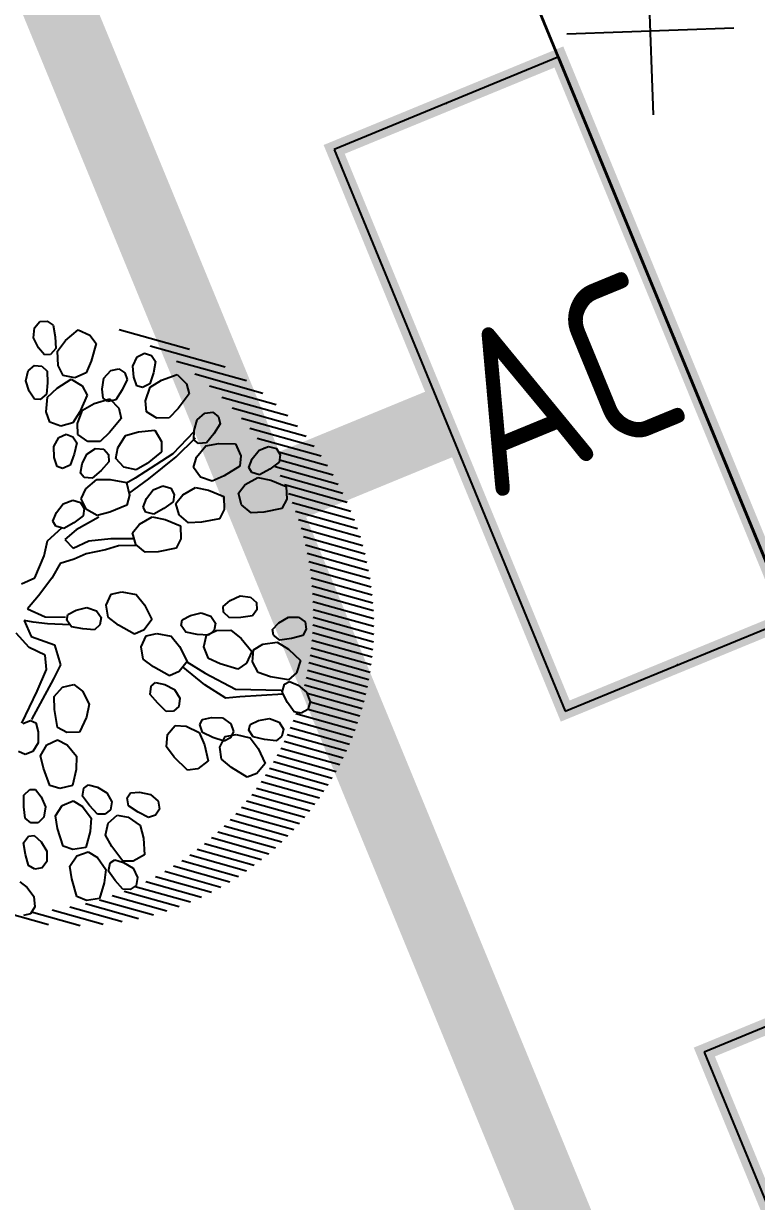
# Model space of a CAD drawing. Extents: x -809667 to 586099, y 3084146 to 3634412.
# Drawn here: x 381305.338 to 381307.148, y 3087217.679 to 3087220.589 of the extents above; entities that cross this region are included whole.
import ezdxf
from ezdxf.enums import TextEntityAlignment as Align

# ---------------------------------------------------------------- set-up
doc = ezdxf.new("R2010")
doc.units = 0
doc.header["$LTSCALE"] = 0.5
doc.header["$PDSIZE"] = 0.2
doc.layers.get('0').update_dxf_attribs({"linetype": 'CONTINUOUS'})
for name, color, linetype in [('EQUIP-箱柜', 3, 'CONTINUOUS'), ('WIRE-动力', 2, 'CONTINUOUS'), ('文字', 7, 'CONTINUOUS')]:
    doc.layers.add(name, color=color, linetype=linetype)
doc.styles.add('_TEL_ATTDEF', font='GBENOR', dxfattribs={"width": 0.8, "height": 3, "bigfont": 'GBCBIG'})
doc.styles.add('_TEL_DIM', font='SIMPLEX', dxfattribs={"width": 0.8, "height": 3.5, "bigfont": 'HZTXT'})

# ---------------------------------------------------------------- blocks, each defined once
blk = doc.blocks.new('紫薇')
at = {"color": 0}
for p, q in [((263.9842554219067, 388.8358236858621), (276.9426965573803, 393.1838518688455)), ((276.9426965573803, 393.1838518688455), (287.7538458323106, 387.8005391834304)), ((253.2254045847803, 356.3911236030981), (254.2803709385917, 374.7668006801978)), ((254.2803709385917, 374.7668006801978), (263.9842554219067, 388.8358236858621)), ((293.1706273378804, 377.0028797490522), (286.7138240663335, 358.6168599827215)), ((287.7538458323106, 387.8005391834304), (293.1706273378804, 377.0028797490522)), ((256.4874277338386, 341.2661260413006), (253.2254045847803, 356.3911236030981)), ((286.7138240663335, 358.6168599827215), (278.0947869978845, 341.3075001528487)), ((265.1363476840779, 336.9594756281003), (256.4874277338386, 341.2661260413006)), ((278.0947869978845, 341.3075001528487), (265.1363476840779, 336.9594756281003)), ((267.3284625420347, 314.2668017921969), (278.1022579669952, 335.9034997513518)), ((278.1022579669952, 335.9034997513518), (298.6172961974517, 344.5892124092206)), ((298.6172961974517, 344.5892124092206), (325.6190232317895, 350.0449332697317)), ((325.6190232317895, 350.0449332697317), (338.6073490707204, 332.7769548678771)), ((204.4179439041764, 300.6331061320379), (208.0656473506242, 318.6739686829969)), ((208.0656473506242, 318.6739686829969), (219.6648827316239, 331.2262800624594)), ((219.6648827316239, 331.2262800624594), (233.1086224699393, 333.6945603517815)), ((233.1086224699393, 333.6945603517815), (243.0480396812782, 326.8338760109618)), ((246.8804222354665, 315.3777067093179), (237.8839038591832, 298.0919122984633)), ((243.0480396812782, 326.8338760109618), (246.8804222354665, 315.3777067093179)), ((340.7919921306893, 315.488286412321), (319.2145183999091, 293.8309007370844)), ((338.6073490707204, 332.7769548678771), (340.7919921306893, 315.488286412321)), ((471.3169694686367, 230.5872365121613), (385.2805523837451, 316.6236535970238)), ((205.5042260969058, 285.1985236192122), (204.4179439041764, 300.6331061320379)), ((237.8839038591832, 298.0919122984633), (226.8994977707043, 282.1782527370378)), ((266.2734980098903, 295.8911283733323), (267.3284625420347, 314.2668017921969)), ((281.4165803836659, 282.9504844425246), (266.2734980098903, 295.8911283733323)), ((213.4557603541762, 279.7099758116528), (205.5042260969058, 285.1985236192122)), ((212.410773913376, 256.9356302293018), (226.1412803642452, 276.8277029981837)), ((226.8994977707043, 282.1782527370378), (213.4557603541762, 279.7099758116528)), ((226.1412803642452, 276.8277029981837), (247.6799377156422, 282.5193317169324)), ((247.6799377156422, 282.5193317169324), (275.1822440465912, 284.0945457974449)), ((275.1822440465912, 284.0945457974449), (285.593114274554, 265.1606220817193)), ((301.9465587297454, 280.8281926391646), (281.4165803836659, 282.9504844425246)), ((319.2145183999091, 293.8309007370844), (301.9465587297454, 280.8281926391646)), ((208.7630727896467, 238.8947710404173), (212.410773913376, 256.9356302293018)), ((285.593114274554, 265.1606220817193), (285.3063451256603, 247.7368312841281)), ((312.065494469367, 244.3210423281416), (323.6793823372573, 258.6002604654059)), ((323.6793823372573, 258.6002604654059), (339.7833451582119, 264.3243467537686)), ((339.7833451582119, 264.3243467537686), (352.8342525633052, 260.2622830336913)), ((352.8342525633052, 260.2622830336913), (358.4468504358083, 249.5683712484315)), ((375.4126366330311, 252.7021842142567), (389.5435567433015, 262.3157100630924)), ((389.5435567433015, 262.3157100630924), (403.1976321833208, 261.688996729441)), ((403.1976321833208, 261.688996729441), (411.3340518064797, 252.7637695698068)), ((508.768406164294, 175.458130286861), (417.1259036289557, 267.1006328221993)), ((221.9200410572812, 223.939257168211), (208.7630727896467, 238.8947710404173)), ((285.3063451256603, 247.7368312841281), (260.8782040560618, 229.3548931153491)), ((305.8545414386317, 230.1495777340606), (312.065494469367, 244.3210423281416)), ((356.5163093227893, 237.6434401320294), (340.5171787068248, 226.5185198700055)), ((358.4468504358083, 249.5683712484315), (356.5163093227893, 237.6434401320294)), ((365.3688162779436, 220.6664545712993), (367.7908496009186, 235.9484734470025)), ((367.7908496009186, 235.9484734470025), (375.4126366330311, 252.7021842142567)), ((412.4844856476411, 240.7384848287329), (399.8218994922936, 225.9264983600006)), ((411.3340518064797, 252.7637695698068), (412.4844856476411, 240.7384848287329)), ((241.9422612730414, 218.9297830453143), (221.9200410572812, 223.939257168211)), ((260.8782040560618, 229.3548931153491), (241.9422612730414, 218.9297830453143)), ((247.8639640295878, 214.3077588537708), (266.3797727078199, 229.8443670878187)), ((266.3797727078199, 229.8443670878187), (288.6566017111763, 229.6178995491937)), ((288.6566017111763, 229.6178995491937), (315.5913088917732, 223.8403826011345)), ((310.3446200117469, 221.5944477813318), (305.8545414386317, 230.1495777340606)), ((323.3955237977207, 217.5323821632192), (310.3446200117469, 221.5944477813318)), ((315.5913088917732, 223.8403826011345), (320.6060053789988, 202.8229492353275)), ((340.5171787068248, 226.5185198700055), (323.3955237977207, 217.5323821632192)), ((371.8779523754492, 213.5262724077329), (365.3688162779436, 220.6664545712993)), ((399.8218994922936, 225.9264983600006), (385.5320247961208, 212.8995563192293)), ((528.7108578230254, 137.8380090984283), (442.672246128699, 223.8766207927547)), ((186.4895536117256, 183.6806572759524), (194.792738692835, 200.1073300847784)), ((194.792738692835, 200.1073300847784), (209.3064284184948, 209.1326053114608)), ((209.3064284184948, 209.1326053114608), (222.9232621947303, 207.9458519080654)), ((222.9232621947303, 207.9458519080654), (230.6863964386284, 198.6941087851301)), ((230.6863964386284, 198.6941087851301), (231.3421619236469, 186.631731624715)), ((239.5607820795849, 197.8810886731371), (247.8639640295878, 214.3077588537708)), ((248.2786359190941, 179.9709732746705), (239.5607820795849, 197.8810886731371)), ((320.6060053789988, 202.8229492353275), (315.7070285733789, 186.099589866586)), ((365.7244992973283, 191.574101020582), (383.5868411576375, 207.8577771922573)), ((385.5320247961208, 212.8995563192293), (371.8779523754492, 213.5262724077329)), ((383.5868411576375, 207.8577771922573), (405.8541859053075, 208.5460764477029)), ((405.8541859053075, 208.5460764477029), (433.0033802054822, 203.8792357770726)), ((433.0033802054822, 203.8792357770726), (438.8767200671136, 183.0854009920731)), ((183.442158613354, 168.5109595200047), (186.4895536117256, 183.6806572759524)), ((231.3421619236469, 186.631731624715), (218.0821452308446, 172.352096172981)), ((266.2543937610462, 169.8291655750945), (248.2786359190941, 179.9709732746705)), ((315.7070285733789, 186.099589866586), (287.2775516351685, 174.8570559909567)), ((358.1027152854949, 174.8203930063173), (365.7244992973283, 191.574101020582)), ((438.8767200671136, 183.0854009920731), (434.6684516519308, 166.1750136753544)), ((542.3458766366239, 106.5253207551723), (458.8688228623068, 190.0023745294893)), ((189.6526663890108, 161.1095645660535), (183.442158613354, 168.5109595200047)), ((203.2694970350713, 159.9228085363284), (189.6526663890108, 161.1095645660535)), ((218.0821452308446, 172.352096172981), (203.2694970350713, 159.9228085363284)), ((221.6271384060383, 151.8350149868056), (236.7752962978557, 162.2902421252802)), ((236.7752962978557, 162.2902421252802), (253.8379055103287, 163.2752036796883)), ((253.8379055103287, 163.2752036796883), (265.2289331573993, 155.7206663088873)), ((287.2775516351685, 174.8570559909567), (266.2543937610462, 169.8291655750945)), ((286.7502264985815, 146.3588411575183), (308.1522933263332, 157.5915123419836)), ((308.1522933263332, 157.5915123419836), (329.8688590154052, 152.6216861223802)), ((367.5485192909837, 157.283289601095), (358.1027152854949, 174.8203930063173)), ((385.925493741408, 147.8880278477445), (367.5485192909837, 157.283289601095)), ((434.6684516519308, 166.1750136753544), (406.7245065309107, 153.7747855344787)), ((552.3636828223825, 78.82984503975604), (470.4542362334905, 160.7392916286481)), ((211.6958820698783, 139.9700879370794), (221.6271384060383, 151.8350149868056)), ((213.6103373961523, 130.4998231632635), (211.6958820698783, 139.9700879370794)), ((267.6220021685585, 143.8828360671178), (262.4290296956897, 132.9757737657055)), ((265.2289331573993, 155.7206663088873), (267.6220021685585, 143.8828360671178)), ((275.136342250742, 132.0796249182895), (286.7502264985815, 146.3588411575183)), ((329.8688590154052, 152.6216861223802), (354.9529803600162, 141.2355098845437)), ((354.9529803600162, 141.2355098845437), (355.3723150473088, 119.6321804048494)), ((406.7245065309107, 153.7747855344787), (385.925493741408, 147.8880278477445)), ((225.0013610366732, 122.9452849822119), (213.6103373961523, 130.4998231632635)), ((243.9545045047998, 126.7767455941066), (225.0013610366732, 122.9452849822119)), ((262.4290296956897, 132.9757737657055), (243.9545045047998, 126.7767455941066)), ((279.8360852366313, 112.722827016376), (275.136342250742, 132.0796249182895)), ((355.3723150473088, 119.6321804048494), (347.0211542472243, 104.3374481229112)), ((411.7745029758662, 108.823284435086), (424.9337461143732, 121.6923474175856)), ((424.9337461143732, 121.6923474175856), (441.5832427879795, 125.5520161734894)), ((441.5832427879795, 125.5520161734894), (454.0888939863071, 120.0352024314925)), ((454.0888939863071, 120.0352024314925), (458.4517154013738, 108.7734621828422)), ((559.9319397447689, 53.583918587683), (479.1181107751618, 134.3977475572901)), ((132.5008577452973, 92.39130537305027), (144.5861915107816, 102.0531402947381)), ((144.5861915107816, 102.0531402947381), (161.5056620510295, 109.2995172282681)), ((161.5056620510295, 109.2995172282681), (178.4251285046339, 106.8840592382476)), ((178.4251285046339, 106.8840592382476), (188.09339796938, 97.2222213530913)), ((190.6610024739057, 82.06144707929343), (191.5703791044652, 101.959845087491)), ((191.5703791044652, 101.959845087491), (206.7185329897329, 112.4150714175776)), ((206.7185329897329, 112.4150714175776), (230.409960322082, 117.2043967759237)), ((230.409960322082, 117.2043967759237), (249.8656431380659, 106.3515259968117)), ((249.8656431380659, 106.3515259968117), (270.7571635888889, 88.39595510158688)), ((295.2368620699272, 98.9823682801798), (279.8360852366313, 112.722827016376)), ((316.8485969286412, 99.41337341349572), (295.2368620699272, 98.9823682801798)), ((347.0211542472243, 104.3374481229112), (316.8485969286412, 99.41337341349572)), ((410.4635670399293, 106.8840592382476), (362.1222278922796, 92.39130537305027)), ((403.9955222029239, 95.44816557783633), (411.7745029758662, 108.823284435086)), ((458.4517154013738, 108.7734621828422), (455.1804291140288, 97.14463347289711)), ((565.6848854924319, 30.15330331039149), (485.6984261458565, 110.139762656996)), ((132.5008577452973, 82.72947044949979), (132.5008577452973, 92.39130537305027)), ((142.1691231224686, 73.06763256434351), (132.5008577452973, 82.72947044949979)), ((188.09339796938, 85.1449284395203), (180.842196892947, 75.48309351596981)), ((188.09339796938, 97.2222213530913), (188.09339796938, 85.1449284395203)), ((201.5973409255967, 64.55771505925804), (190.6610024739057, 82.06144707929343)), ((270.7571635888889, 88.39595510158688), (265.1095071006566, 67.53969315532595)), ((287.1931487396359, 87.56038642954081), (270.2736781984568, 87.56038642954081)), ((328.283290897496, 89.97584442142397), (287.1931487396359, 87.56038642954081)), ((306.5296876681969, 75.48309055436403), (364.5392962796614, 85.1449284395203)), ((362.1222278922796, 92.39130537305027), (328.283290897496, 89.97584442142397)), ((364.5392962796614, 85.1449284395203), (408.0465027391911, 97.2222213530913)), ((407.4857795489952, 86.43877282645553), (403.9955222029239, 95.44816557783633)), ((419.9914269363508, 80.92195760924369), (407.4857795489952, 86.43877282645553)), ((438.0222124997526, 87.90712115075439), (419.9914269363508, 80.92195760924369)), ((455.1804291140288, 97.14463347289711), (438.0222124997526, 87.90712115075439)), ((570.0132250830065, 8.147294190130197), (490.6842630464525, 87.4762562266842)), ((91.41071967408061, 48.91304377559572), (108.3301902152598, 68.23671658430248)), ((108.3301902152598, 68.23671658430248), (139.7520588217303, 75.48309055436403)), ((159.0885977502912, 60.99033965077251), (134.917926132679, 56.1594207091257)), ((161.5056620510295, 73.06763256434351), (142.1691231224686, 73.06763256434351)), ((202.5958042098209, 60.99033965077251), (159.0885977502912, 60.99033965077251)), ((180.842196892947, 75.48309351596981), (161.5056620510295, 73.06763256434351)), ((222.4649403057992, 58.91890799347311), (201.5973409255967, 64.55771505925804)), ((265.1095071006566, 67.53969315532595), (252.8091068286449, 55.19583332818002)), ((265.4395455103368, 70.652174574323), (306.5296876681969, 75.48309055436403)), ((380.6585771432146, 55.32280477043241), (393.8178164707497, 68.19186627585441)), ((393.8178164707497, 68.19186627585441), (416.3562965197489, 76.92331996466964)), ((416.3562965197489, 76.92331996466964), (437.3686194894835, 69.52124718669802)), ((437.3686194894835, 69.52124718669802), (460.9986319243908, 55.3621276775375)), ((573.1781404169888, -12.69529067349504), (494.3909795920481, 66.09187015143107)), ((59.98884698003531, 24.75845498684794), (91.41071967408061, 48.91304377559572)), ((134.917926132679, 56.1594207091257), (139.7520588217303, 36.83574790041894)), ((252.8091068286449, 55.19583332818002), (222.4649403057992, 58.91890799347311)), ((275.1078149741516, 39.25120885204524), (287.1931487396359, 48.91304377559572)), ((287.1931487396359, 48.91304377559572), (304.1126192798838, 56.1594207091257)), ((304.1126192798838, 56.1594207091257), (321.0320857344195, 53.74396271724254)), ((321.0320857344195, 53.74396271724254), (330.7003551982343, 44.08212483394891)), ((330.7003551982343, 44.08212483394891), (330.7003551982343, 32.00483192037791)), ((383.1313946088776, 35.55772488284856), (380.6585771432146, 55.32280477043241)), ((460.9986319243908, 55.3621276775375), (458.9637587163597, 33.85075912158936)), ((575.3645857281517, -32.55940551430103), (497.0361863462022, 45.76899386761943)), ((35.81817536335438, 27.17391297686845), (59.98884698003531, 24.75845498684794)), ((108.3301902152598, 24.75845498684794), (84.15951859764755, 10.26570112165064)), ((132.5008577452973, 19.92753604520112), (108.3301902152598, 24.75845498684794)), ((154.2544609745964, 17.51207805331796), (132.5008577452973, 19.92753604520112)), ((139.7520588217303, 36.83574790041894), (168.7568631274626, 34.42028991039842)), ((168.7568631274626, 34.42028991039842), (202.5958042098209, 19.92753604520112)), ((202.5958042098209, 19.92753604520112), (236.4347412036732, 0.6038632364943624)), ((275.1078149741516, 29.58937392849475), (275.1078149741516, 39.25120885204524)), ((284.7760803513229, 19.92753604520112), (275.1078149741516, 29.58937392849475)), ((304.1126192798838, 19.92753604520112), (284.7760803513229, 19.92753604520112)), ((323.4491541218013, 22.34299699682742), (304.1126192798838, 19.92753604520112)), ((330.7003551982343, 32.00483192037791), (323.4491541218013, 22.34299699682742)), ((325.8662225101143, 17.51207805331796), (342.7856889637187, 24.75845498684794)), ((342.7856889637187, 24.75845498684794), (366.9563605803996, 24.75845498684794)), ((366.9563605803996, 24.75845498684794), (383.8758311215788, 10.26570112165064)), ((396.8734529344365, 20.15837534051389), (383.1313946088776, 35.55772488284856)), ((418.3944969139993, 18.13414336834103), (396.8734529344365, 20.15837534051389)), ((458.9637587163597, 33.85075912158936), (448.9309287946671, 19.60249445308)), ((461.2219786625355, 10.26570112165064), (473.3073124270886, 19.92753604520112)), ((473.3073124270886, 19.92753604520112), (490.2267829682678, 27.17391297686845)), ((490.2267829682678, 27.17391297686845), (507.1462494218722, 24.75845498684794)), ((499.2404003483243, 25.88711033581058), (498.777627275922, 26.34988340822747)), ((507.1462494218722, 24.75845498684794), (516.8145188866183, 15.09661710169166)), ((84.15951859764755, 10.26570112165064), (50.32057751622051, -4.227052743546665)), ((185.6763336686417, 7.850240170024335), (154.2544609745964, 17.51207805331796)), ((207.4299368979409, 3.019324188120663), (185.6763336686417, 7.850240170024335)), ((234.0176728162915, -11.47342967707664), (207.4299368979409, 3.019324188120663)), ((234.0176728162915, -9.057971687056124), (238.8518095919862, 10.26570112165064)), ((238.8518095919862, 10.26570112165064), (255.7712760455906, 17.51207805331796)), ((255.7712760455906, 17.51207805331796), (279.9419476632029, 17.51207805331796)), ((279.9419476632029, 17.51207805331796), (296.8614182034507, 3.019324188120663)), ((296.8614182034507, 3.019324188120663), (313.7808846579865, -18.71980661060661)), ((321.0320857344195, -1.811594753526151), (325.8662225101143, 17.51207805331796)), ((383.8758311215788, 10.26570112165064), (400.7952975751832, -11.47342967707664)), ((448.9309287946671, 19.60249445308), (418.3944969139993, 18.13414336834103)), ((461.2219786625355, 0.6038661981001496), (461.2219786625355, 10.26570112165064)), ((470.8902440397069, -9.057971687056124), (461.2219786625355, 0.6038661981001496)), ((516.8145188866183, 3.019324188120663), (509.5633178101853, -6.642510735429823)), ((516.8145188866183, 15.09661710169166), (516.8145188866183, 3.019324188120663)), ((576.7092722457892, -51.58176156165428), (516.8145188866038, 8.312991797545692)), ((50.32057751622051, -4.227052743546665), (23.73284159786999, -13.88888766709715)), ((23.73284159786999, -13.88888766709715), (43.06937643978745, -40.45893740747124)), ((241.2688738927245, -28.38164153229445), (234.0176728162915, -9.057971687056124)), ((313.7808846579865, -18.71980661060661), (304.1126192798838, -38.04347941745073)), ((328.2832868108526, -21.13526460062712), (321.0320857344195, -1.811594753526151)), ((400.7952975751832, -11.47342967707664), (391.1270321980119, -30.79710248392075)), ((420.1318365037441, -38.04347941745073), (424.9659732794389, -18.71980661060661)), ((424.9659732794389, -18.71980661060661), (441.8854397339746, -11.47342967707664)), ((441.8854397339746, -11.47342967707664), (466.0561113506556, -11.47342967707664)), ((466.0561113506556, -11.47342967707664), (482.9755818918347, -25.96618354227394)), ((490.2267829682678, -9.057971687056124), (470.8902440397069, -9.057971687056124)), ((509.5633178101853, -6.642510735429823), (490.2267829682678, -9.057971687056124)), ((577.2686750931607, -87.49650346831186), (499.9973301359278, -10.22515851107892)), ((577.3166555049538, -69.86681435041828), (511.505070714702, -4.055229560181033)), ((9.230439445003867, -28.38164153229445), (6.813371056690812, -57.3671492645517)), ((21.31577321048826, -38.04347941745073), (9.230439445003867, -28.38164153229445)), ((40.65231213904917, -52.53623328264803), (21.31577321048826, -38.04347941745073)), ((260.6054128212854, -38.04347941745073), (241.2688738927245, -28.38164153229445)), ((289.6102171270177, -47.70531434100121), (260.6054128212854, -38.04347941745073)), ((304.1126192798838, -38.04347941745073), (289.6102171270177, -47.70531434100121)), ((347.6198257394135, -30.79710248392075), (328.2832868108526, -21.13526460062712)), ((376.6246300451458, -40.45893740747124), (347.6198257394135, -30.79710248392075)), ((391.1270321980119, -30.79710248392075), (376.6246300451458, -40.45893740747124)), ((427.3830375801772, -57.3671492645517), (420.1318365037441, -38.04347941745073)), ((482.9755818918347, -25.96618354227394), (499.8950483454391, -47.70531434100121)), ((576.6309971970768, -104.5364951019001), (499.6405828895367, -27.54608079436002)), ((-5.271962707862258, -71.859903129749), (-12.52316378429532, -40.45893740747124)), ((6.813371056690812, -57.3671492645517), (33.40111106261611, -88.7681179465726)), ((72.0741807455197, -71.859903129749), (40.65231213904917, -52.53623328264803)), ((43.06937643978745, -40.45893740747124), (72.0741807455197, -57.3671492645517)), ((71.6946700932458, -62.60843380261213), (77.90517786890268, -55.20703884866089)), ((77.90517786890268, -55.20703884866089), (93.37358841858804, -55.57394669856876)), ((93.37358841858804, -55.57394669856876), (110.9925361145288, -60.8985259430483)), ((446.7195765087381, -67.02898714784533), (427.3830375801772, -57.3671492645517)), ((499.8950483454391, -47.70531434100121), (490.2267829682678, -67.02898714784533)), ((575.4571837442636, -121.040351178759), (498.722821844116, -44.30598927859683)), ((11.6475078323856, -96.01449191849679), (-5.271962707862258, -71.859903129749)), ((72.89048138167709, -76.22447221446782), (71.6946700932458, -62.60843380261213)), ((87.70312957651913, -88.65375985298306), (72.89048138167709, -76.22447221446782)), ((110.9925361145288, -60.8985259430483), (122.4009729037061, -73.62449751328677)), ((122.4009729037061, -73.62449751328677), (123.5967873223126, -87.24053855333477)), ((134.1969735454768, -92.51193293835968), (141.0632468052208, -73.04816082585603)), ((141.0632468052208, -73.04816082585603), (157.1874278746545, -61.35269187297672)), ((157.1874278746545, -61.35269187297672), (174.8063724394888, -66.67726848926395)), ((174.8063724394888, -66.67726848926395), (193.3221811186522, -82.21387672331184)), ((475.7243808154017, -76.69082207139581), (446.7195765087381, -67.02898714784533)), ((490.2267829682678, -67.02898714784533), (475.7243808154017, -76.69082207139581)), ((571.6713295081863, -152.6098360019969), (495.3903584401414, -76.32886493392289)), ((573.7915732748224, -137.0524102390045), (497.2925952241494, -60.55343218831695)), ((1.979238368570805, -117.7536227172241), (11.6475078323856, -96.01449191849679)), ((33.40111106261611, -88.7681179465726), (26.14990998618305, -122.5845416588709)), ((104.0684030130506, -99.2326944237575), (87.70312957651913, -88.65375985298306)), ((115.8336530793458, -96.49228167813271), (104.0684030130506, -99.2326944237575)), ((123.5967873223126, -87.24053855333477), (115.8336530793458, -96.49228167813271)), ((142.7991120619699, -112.3426177976653), (134.1969735454768, -92.51193293835968)), ((193.3221811186522, -82.21387672331184), (196.9674848914146, -104.1915963133797)), ((569.1279341203626, -167.7441101438599), (493.0502117612632, -91.66638778476045)), ((-29.4426343254745, -141.9082144675776), (1.979238368570805, -117.7536227172241)), ((158.8075734479353, -138.3879415811971), (142.7991120619699, -112.3426177976653)), ((196.9674848914146, -104.1915963133797), (195.9549042265862, -131.7203600583598)), ((566.1882977040659, -182.4821432572498), (490.301180745475, -106.5950262986589)), ((4.396306755952537, -137.0772955240682), (-60.86450293194503, -178.1400961698964)), ((26.14990998618305, -122.5845416588709), (4.396306755952537, -137.0772955240682)), ((195.9549042265862, -131.7203600583598), (176.1275658048689, -140.3085110420361)), ((559.2099479891767, -210.8591326016758), (483.6727409727318, -135.3219255852164)), ((562.8756018829445, -196.8471169657423), (487.1681784447283, -121.1396935275407)), ((-77.7839734731242, -175.7246381798759), (-29.4426343254745, -141.9082144675776)), ((-9.188326003029943, -163.493899111636), (10.31011515855789, -156.7267042947933)), ((10.31011515855789, -156.7267042947933), (29.50726344715804, -162.0410910630599)), ((157.9827132597566, -162.420142008923), (174.1068943282589, -150.7246730560437)), ((176.1275658048689, -140.3085110420361), (158.8075734479353, -138.3879415811971)), ((174.1068943282589, -150.7246730560437), (191.7258388930932, -156.0492496741936)), ((191.7258388930932, -156.0492496741936), (210.2416475722566, -171.5858579063788)), ((233.6381621640176, -164.0577108608559), (239.8486699396744, -156.6563159069046)), ((239.8486699396744, -156.6563159069046), (255.3170804893598, -157.0232237568125)), ((255.3170804893598, -157.0232237568125), (272.9360281853005, -162.347803001292)), ((555.2088638697751, -224.5357180119026), (479.8335983551515, -149.160452497279)), ((-19.32923410553485, -182.5835515940562), (-9.188326003029943, -163.493899111636)), ((29.50726344715804, -162.0410910630599), (36.32957407273352, -179.1359558319673)), ((151.1164399990812, -181.8839141232893), (157.9827132597566, -162.420142008923)), ((210.2416475722566, -171.5858579063788), (213.886951345019, -193.5635774983093)), ((234.8339734524488, -177.6737492745742), (233.6381621640176, -164.0577108608559)), ((272.9360281853005, -162.347803001292), (284.3444649744779, -175.0737745715305)), ((284.3444649744779, -175.0737745715305), (285.5402793930843, -188.6898156115785)), ((305.7641848940402, -179.4513347791508), (310.2542634671554, -170.896204826422)), ((310.2542634671554, -170.896204826422), (325.4453736450523, -167.9574095169082)), ((325.4453736450523, -167.9574095169082), (343.7943800603971, -169.4039314175025)), ((343.7943800603971, -169.4039314175025), (357.6533042835072, -179.4055813690647)), ((546.259974462213, -250.9421676637139), (471.1876893734152, -175.869882574887)), ((550.8877048440481, -237.8922285158478), (475.6671234814567, -162.6716471532709)), ((-76.62134736124426, -177.191576722078), (-63.08059841487557, -179.0556005043909)), ((-63.08059841487557, -179.0556005043909), (-57.24673987552524, -186.757363201119)), ((-57.24673987552524, -186.757363201119), (-61.04649374261498, -201.7563037266955)), ((-29.71117579191923, -211.3384644566104), (-19.32923410553485, -182.5835515940562)), ((36.32957407273352, -179.1359558319673), (35.72698250971735, -203.299114770256)), ((159.7185785155743, -201.7145989825949), (151.1164399990812, -181.8839141232893)), ((213.886951345019, -193.5635774983093), (212.8743706801906, -221.0923412432894)), ((249.6466216472909, -190.1030369112268), (234.8339734524488, -177.6737492745742)), ((266.0118950838223, -200.6819714820012), (249.6466216472909, -190.1030369112268)), ((285.5402793930843, -188.6898156115785), (277.7771451501176, -197.9415587363765)), ((309.8349287807941, -192.4995343061164), (305.7641848940402, -179.4513347791508)), ((326.9565836908296, -201.4856720129028), (309.8349287807941, -192.4995343061164)), ((361.7240517893806, -192.4537827959284), (356.1114539159462, -203.1476945811883)), ((357.6533042835072, -179.4055813690647), (361.7240517893806, -192.4537827959284)), ((541.3375836406776, -263.697446371807), (466.4079564757849, -188.7678192068997)), ((-98.64443247206509, -224.1752643389627), (-105.9367551989853, -214.5480615580454)), ((-61.04649374261498, -201.7563037266955), (-70.15815936401486, -217.7486772714183)), ((-20.41389885824174, -226.0772352302447), (-29.71117579191923, -211.3384644566104)), ((35.72698250971735, -203.299114770256), (20.81691914796829, -219.852012055926)), ((175.727039902471, -227.759922764264), (159.7185785155743, -201.7145989825949)), ((246.4437521183863, -234.3800525022671), (249.0032895794138, -213.8999914331362)), ((249.0032895794138, -213.8999914331362), (262.2638636389747, -199.0362642845139)), ((262.2638636389747, -199.0362642845139), (280.6128664352, -200.4827842852101)), ((277.7771451501176, -197.9415587363765), (266.0118950838223, -200.6819714820012)), ((280.6128664352, -200.4827842852101), (302.0149332629517, -211.7154554696754)), ((302.0149332629517, -211.7154554696754), (310.2612618561834, -232.4110217271373)), ((345.2007556566969, -208.3330233665183), (326.9565836908296, -201.4856720129028)), ((356.1114539159462, -203.1476945811883), (345.2007556566969, -208.3330233665183)), ((530.6497304449149, -288.3649322353303), (455.991029779485, -213.7062315699295)), ((536.1310618360003, -276.1685940967873), (461.3391058170091, -201.3766380778106)), ((-85.10368026699871, -226.0392856532708), (-98.64443247206509, -224.1752643389627)), ((-70.15815936401486, -217.7486772714183), (-85.10368026699871, -226.0392856532708)), ((-77.41830730717629, -238.3309259591624), (-59.64736527856439, -227.8343668645248)), ((-59.64736527856439, -227.8343668645248), (-39.77782343979925, -229.2395416712388)), ((-39.77782343979925, -229.2395416712388), (-29.70350073743612, -244.6436432627961)), ((-1.337268739007413, -236.2242480656132), (-20.41389885824174, -226.0772352302447)), ((20.81691914796829, -219.852012055926), (-1.337268739007413, -236.2242480656132)), ((132.4041834240779, -238.9719328666106), (140.2403596164659, -227.7727896245196)), ((140.2403596164659, -227.7727896245196), (149.7554095573723, -226.0950295971707)), ((149.7554095573723, -226.0950295971707), (161.3690556827933, -236.3189999582246)), ((193.0470322584733, -229.6804922269657), (175.727039902471, -227.759922764264)), ((212.8743706801906, -221.0923412432894), (193.0470322584733, -229.6804922269657)), ((219.5152706634253, -269.9275383045897), (202.5958042098209, -226.4492767089978)), ((212.2640695869923, -221.6183577654883), (229.1835401272401, -253.0193264493719)), ((259.0753270788118, -251.9213227825239), (246.4437521183863, -234.3800525022671)), ((310.2612618561834, -232.4110217271373), (315.1400275565684, -259.5229342048988)), ((524.9018461206579, -300.2947174407891), (450.3724892898026, -225.7653606099193)), ((-83.57560541760176, -259.0514599541202), (-77.41830730717629, -238.3309259591624)), ((-29.70350073743612, -244.6436432627961), (-25.50630765873939, -268.4471080685034)), ((135.7619381714612, -258.0147063201293), (132.4041834240779, -238.9719328666106)), ((161.3690556827933, -236.3189999582246), (171.4433790938929, -251.723105574958)), ((171.4433790938929, -251.723105574958), (172.0026518553495, -268.8049671938643)), ((229.1835401272401, -253.0193264493719), (260.6054128212854, -301.3285040268674)), ((280.2677272511646, -273.9556573973969), (259.0753270788118, -251.9213227825239)), ((359.6348598022014, -253.8309480836615), (363.1251171482727, -244.8215553322807)), ((365.1599903572351, -266.3329238900915), (359.6348598022014, -253.8309480836615)), ((363.1251171482727, -244.8215553322807), (377.8846126133576, -240.1778886867687)), ((377.8846126133576, -240.1778886867687), (396.2792423060164, -239.5328611629084)), ((396.2792423060164, -239.5328611629084), (411.1836108416319, -247.8972249133512)), ((411.1836108416319, -247.8972249133512), (416.7087452076375, -260.3992021949962)), ((512.6348165193631, -323.3830268988095), (438.354161441719, -249.1023718211509)), ((518.8947198786773, -311.9652607284952), (444.4912441209308, -237.5617849707487)), ((-88.05402394663543, -289.2933761356398), (-83.57560541760176, -259.0514599541202)), ((-25.50630765873939, -268.4471080685034), (-36.84084880165756, -287.626174130477)), ((141.4984568813816, -276.6380353560671), (135.7619381714612, -258.0147063201293)), ((172.0026518553495, -268.8049671938643), (164.1664763716981, -280.0041144611314)), ((238.8518095919862, -306.1594229685143), (219.5152706634253, -269.9275383045897)), ((297.5990451974794, -272.1401297757402), (280.2677272511646, -273.9556573973969)), ((315.1400275565684, -259.5229342048988), (297.5990451974794, -272.1401297757402)), ((307.1394407544285, -295.6632746541873), (307.3584118131548, -275.0250531928614)), ((307.3584118131548, -275.0250531928614), (318.8466258719563, -258.7525565521792)), ((318.8466258719563, -258.7525565521792), (337.2412517536432, -258.1075275531039)), ((337.2412517536432, -258.1075275531039), (359.7797318026423, -266.8389812400565)), ((359.7797318026423, -266.8389812400565), (370.3212816640735, -286.4650894766673)), ((383.190775920637, -273.3180874297395), (365.1599903572351, -266.3329238900915)), ((402.0941228121519, -278.050899236463), (383.190775920637, -273.3180874297395)), ((412.3459237916395, -271.6609424436465), (402.0941228121519, -278.050899236463)), ((416.7087452076375, -260.3992021949962), (412.3459237916395, -271.6609424436465)), ((499.3787927625235, -345.4823422012851), (425.3360191998363, -271.4395686385978)), ((506.1278378920397, -334.5537178011728), (431.9673065930256, -260.3931865021586)), ((-143.3794609801844, -298.8186112856492), (-133.7111915163696, -282.0726773524657)), ((-133.7111915163696, -282.0726773524657), (-120.5096617722884, -278.5306328674778)), ((-120.5096617722884, -278.5306328674778), (-112.1422672811896, -283.3615503301844)), ((-112.1422672811896, -283.3615503301844), (-109.8175396732986, -298.6586738443002)), ((-76.02065830025822, -301.8976941863075), (-88.05402394663543, -289.2933761356398)), ((-36.84084880165756, -287.626174130477), (-55.31167883891612, -308.0635563181713)), ((152.2726646745577, -282.1013143667951), (141.4984568813816, -276.6380353560671)), ((164.1664763716981, -280.0041144611314), (152.2726646745577, -282.1013143667951)), ((370.3212816640735, -286.4650894766673), (378.2451344374567, -312.8482414903119)), ((485.1714150616608, -366.6303035597666), (411.3582497761963, -292.8171382743167)), ((492.39205546421, -356.1732744326582), (418.4649770643446, -282.2461960327928)), ((-150.9558778554201, -316.7722721556202), (-143.3794609801844, -298.8186112856492)), ((-109.8175396732986, -298.6586738443002), (-112.0017284341156, -316.9345536185429)), ((-55.31167883891612, -308.0635563181713), (-76.02065830025822, -301.8976941863075)), ((112.7298211855814, -328.650092988275), (124.5137379961088, -311.705375877209)), ((124.5137379961088, -311.705375877209), (143.1629116302356, -304.7066951496527)), ((143.1629116302356, -304.7066951496527), (158.7379153575748, -314.5147317824885)), ((260.6054128212854, -315.8212578920648), (238.8518095919862, -306.1594229685143)), ((260.6054128212854, -301.3285040268674), (325.8662225101143, -339.9758466808125)), ((321.6799679026008, -311.6578337075189), (307.1394407544285, -295.6632746541873)), ((345.235885091126, -331.1449702931568), (321.6799679026008, -311.6578337075189)), ((378.2451344374567, -312.8482414903119), (362.2492297049612, -327.3744494589046)), ((470.0408941467758, -386.8551217042259), (396.4512387024879, -313.265466259938)), ((477.7201164016733, -376.8566744294367), (404.0193435769033, -303.1559016046522)), ((-146.2140839025378, -327.88291395735), (-150.9558778554201, -316.7722721556202)), ((-135.7548414301127, -333.9215604150668), (-146.2140839025378, -327.88291395735)), ((-122.5533096427098, -330.3795123910531), (-135.7548414301127, -333.9215604150668)), ((-112.0017284341156, -316.9345536185429), (-122.5533096427098, -330.3795123910531)), ((-105.0699971402064, -337.9048103699461), (-86.76125430874527, -328.37726770062)), ((-86.76125430874527, -328.37726770062), (-66.99578203354031, -330.8469468047842)), ((-66.99578203354031, -330.8469468047842), (-57.76282302942127, -346.7695970805362)), ((-49.45176932401955, -331.7935137832537), (-41.02575772814453, -321.0311350813136)), ((-47.1210071137175, -350.989067572169), (-49.45176932401955, -331.7935137832537)), ((-41.02575772814453, -321.0311350813136), (-31.43436845950782, -319.8665295755491)), ((-31.43436845950782, -319.8665295755491), (-20.3862531799823, -330.6991421440616)), ((-20.3862531799823, -330.6991421440616), (-11.15329368319362, -346.6217964747921)), ((115.7626905813813, -350.0523020392284), (112.7298211855814, -328.650092988275)), ((158.7379153575748, -314.5147317824885), (172.468421808444, -334.4068045513704)), ((177.2024051249027, -337.0130812292919), (179.6617410955951, -323.5677053211257)), ((179.6617410955951, -323.5677053211257), (187.6132753528655, -318.0791575117037)), ((187.6132753528655, -318.0791575117037), (202.4300616737455, -322.5366444056854)), ((202.4300616737455, -322.5366444056854), (218.0050677228719, -332.344684404321)), ((218.0050677228719, -332.344684404321), (225.628537193872, -347.6412688465789)), ((325.8662225101143, -347.2222236143425), (260.6054128212854, -315.8212578920648)), ((325.6521502193063, -343.4576676944271), (335.552021574229, -334.0332836890593)), ((335.552021574229, -334.0332836890593), (345.2108534248546, -334.2741599166766)), ((362.2492297049612, -327.3744494589046), (345.235885091126, -331.1449702931568)), ((454.0072284353373, -406.1767950520734), (380.6369028402842, -332.8064694570494)), ((462.1360006612376, -396.6278977483162), (388.6564201788278, -323.1483172659064)), ((-180.133183112368, -369.3797782612965), (-173.2763519091532, -351.2998002870008)), ((-173.2763519091532, -351.2998002870008), (-160.8139624008909, -345.6859500510618)), ((-160.8139624008909, -345.6859500510618), (-151.7799898134544, -349.1120839333162)), ((-151.7799898134544, -349.1120839333162), (-147.0315356412902, -363.8382011828944)), ((-112.3306271387264, -358.2649700222537), (-105.0699971402064, -337.9048103699461)), ((-57.76282302942127, -346.7695970805362), (-54.84937051311135, -370.7640372877941)), ((-42.39239587448537, -369.8934656595811), (-47.1210071137175, -350.989067572169)), ((-11.15329368319362, -346.6217964747921), (-11.51172394677997, -363.7090522563085)), ((124.287763136439, -379.4113358249888), (115.7626905813813, -350.0523020392284)), ((172.468421808444, -334.4068045513704), (170.1524739526212, -356.5640783803537)), ((188.1868112143129, -352.9267407888547), (177.2024051249027, -337.0130812292919)), ((201.1591003732756, -367.4682587729767), (188.1868112143129, -352.9267407888547)), ((225.628537193872, -347.6412688465789), (223.1692035449669, -361.0866481186822)), ((325.1700769281015, -362.7881964789703), (325.6521502193063, -343.4576676944271)), ((345.2108534248546, -334.2741599166766), (354.5683895461261, -346.5966135719791)), ((354.5683895461261, -346.5966135719791), (361.3907000692561, -363.6914824256673)), ((437.0830188179098, -424.607924493961), (363.9295944827027, -351.4545001587539)), ((445.6559275829932, -415.5031637294451), (372.3942511779605, -342.2414873244124)), ((-184.7315176418051, -388.3162866747007), (-180.133183112368, -369.3797782612965)), ((-147.0315356412902, -363.8382011828944), (-146.2557824477553, -382.2277816301212)), ((-118.425873584114, -388.2229021554813), (-112.3306271387264, -358.2649700222537)), ((-54.84937051311135, -370.7640372877941), (-67.19703907519579, -389.3070542765781)), ((-31.92697090096772, -375.9271918078884), (-42.39239587448537, -369.8934656595811)), ((-11.51172394677997, -363.7090522563085), (-19.93773504998535, -374.4714350150898)), ((9.707876415923238, -383.3069238020107), (14.04728230461478, -370.3455958133563)), ((14.04728230461478, -370.3455958133563), (22.69620225485414, -366.0389454001561)), ((22.69620225485414, -366.0389454001561), (36.73201900720596, -372.5506421392784)), ((36.73201900720596, -372.5506421392784), (50.76036661211401, -384.4663429362699)), ((170.1524739526212, -356.5640783803537), (161.8728724727407, -382.8377601234242)), ((182.5149738332257, -391.550141246058), (190.1745437718928, -372.3846743395552)), ((190.1745437718928, -372.3846743395552), (206.7652881462127, -361.3610447077081)), ((213.229786333628, -367.9473324576393), (201.1591003732756, -367.4682587729767)), ((206.7652881462127, -361.3610447077081), (224.1507773017511, -367.4044783795252)), ((223.1692035449669, -361.0866481186822), (213.229786333628, -367.9473324576393)), ((224.1507773017511, -367.4044783795252), (242.0131191620603, -383.6881545530632)), ((246.5770736159757, -371.5061910720542), (253.0862097134814, -364.3660089066252)), ((247.21286985185, -385.1598436916247), (246.5770736159757, -371.5061910720542)), ((253.0862097134814, -364.3660089066252), (268.5265152314678, -365.3676634514704)), ((268.5265152314678, -365.3676634514704), (285.9120074072853, -371.4110998762771)), ((285.9120074072853, -371.4110998762771), (296.7883604662493, -384.5947157135233)), ((327.1027139211074, -382.1789402896538), (325.1700769281015, -362.7881964789703)), ((361.3907000692561, -363.6914824256673), (358.554178844206, -380.5454709669575)), ((428.2890022028587, -433.4915774086257), (360.9726815871982, -366.1752567929507)), ((-178.2688563931733, -398.5224113417789), (-184.7315176418051, -388.3162866747007)), ((-146.2557824477553, -382.2277816301212), (-154.5140003934503, -397.1912243748084)), ((-107.0864129047841, -401.4549599615857), (-118.425873584114, -388.2229021554813)), ((-67.19703907519579, -389.3070542765781), (-86.73825081530958, -408.723521429114)), ((-48.09542397037148, -406.9569236980751), (-34.02972251456231, -391.8526138523594)), ((-34.02972251456231, -391.8526138523594), (-14.57711978442967, -387.5666534928605)), ((-19.93773504998535, -374.4714350150898), (-31.92697090096772, -375.9271918078884)), ((-14.57711978442967, -387.5666534928605), (-0.5487740011885762, -399.4823506334797)), ((18.3269134843722, -400.6162836337462), (9.707876415923238, -383.3069238020107)), ((50.76036661211401, -384.4663429362699), (56.13979244418442, -400.6886904882267)), ((140.4776007989421, -385.8580310055986), (124.287763136439, -379.4113358249888)), ((161.8728724727407, -382.8377601234242), (140.4776007989421, -385.8580310055986)), ((190.2957104369998, -411.7172676390037), (182.5149738332257, -391.550141246058)), ((242.0131191620603, -383.6881545530632), (244.7530536232516, -405.7970024896786)), ((261.5027445480227, -398.1867857305333), (247.21286985185, -385.1598436916247)), ((296.7883604662493, -384.5947157135233), (297.4241597214714, -398.2483710860834)), ((336.5807683132589, -389.6687637893483), (327.1027139211074, -382.1789402896538)), ((400.5790677390905, -458.8146515338449), (327.8587610472168, -386.0943448419857)), ((348.6543073877692, -389.9698590571061), (336.5807683132589, -389.6687637893483)), ((358.554178844206, -380.5454709669575), (348.6543073877692, -389.9698590571061)), ((410.0375668035704, -450.5954810686235), (349.0424471197475, -389.6003613848297)), ((419.2739618682826, -442.1542066037073), (358.0987659692764, -380.979010704672)), ((-210.6231328416616, -405.0816960250959), (-204.6374408258125, -419.3497665813193)), ((-166.9763913508505, -402.8050784310326), (-178.2688563931733, -398.5224113417789)), ((-154.5140003934503, -397.1912243748084), (-166.9763913508505, -402.8050784310326)), ((-86.73825081530958, -408.723521429114), (-107.0864129047841, -401.4549599615857)), ((-48.12530950270593, -428.5729352617636), (-48.09542397037148, -406.9569236980751)), ((-0.5487740011885762, -399.4823506334797), (10.22502142284065, -421.1190485926345)), ((29.10818070638925, -416.8489762125537), (18.3269134843722, -400.6162836337462)), ((56.13979244418442, -400.6886904882267), (51.80038837715983, -413.6500221369788)), ((205.2213833639398, -438.3978601088747), (190.2957104369998, -411.7172676390037)), ((244.7530536232516, -405.7970024896786), (242.61113249138, -433.2609848463908)), ((277.4199017453939, -409.4286778336391), (261.5027445480227, -398.1867857305333)), ((289.2877400983125, -407.1735982457176), (277.4199017453939, -409.4286778336391)), ((297.4241597214714, -398.2483710860834), (289.2877400983125, -407.1735982457176)), ((370.8570017446182, -482.1255941283598), (298.4674412465829, -409.7360336303245)), ((380.9906225255545, -474.581545379624), (308.4898212995759, -402.0807441536454)), ((390.8972900503431, -466.8105433747405), (318.2863145324372, -394.1995678568201)), ((-204.6374408258125, -419.3497665813193), (-202.2979225711897, -437.6064123949036)), ((-132.8658402571455, -442.9902550214902), (-125.0293687935919, -422.8447204297408)), ((-125.0293687935919, -422.8447204297408), (-106.4571867436171, -413.8414883827791)), ((-106.4571867436171, -413.8414883827791), (-86.76990744750947, -416.8720399932936)), ((-86.76990744750947, -416.8720399932936), (-77.99331086874008, -433.050719675608)), ((-43.84567567240447, -458.8436217615381), (-48.12530950270593, -428.5729352617636)), ((10.22502142284065, -421.1190485926345), (4.793297151103616, -442.7247138088569)), ((40.98923910222948, -419.033334822394), (29.10818070638925, -416.8489762125537)), ((51.80038837715983, -413.6500221369788), (40.98923910222948, -419.033334822394)), ((339.0665375661629, -503.3681385388772), (267.0195057944948, -431.3211067671946)), ((349.8982582481694, -496.5221896912553), (277.7353273031185, -424.3592587462044)), ((360.4938917097461, -489.4401536231162), (288.2168722722272, -417.1631341856264)), ((-203.9847580080968, -490.6469288545486), (-257.363324243066, -437.2683626195649)), ((-202.2979225711897, -437.6064123949036), (-209.251403786242, -453.2189676435664)), ((-139.8102337857708, -472.7628116039559), (-132.8658402571455, -442.9902550214902)), ((-77.99331086874008, -433.050719675608), (-75.76312265172601, -457.1182834682986)), ((-72.9119310863316, -461.7089242534712), (-64.18338388390839, -451.1904200604185)), ((-64.18338388390839, -451.1904200604185), (-54.56276464555413, -450.2989384019747)), ((-54.56276464555413, -450.2989384019747), (-43.82705148681998, -461.4412366067991)), ((4.793297151103616, -442.7247138088569), (-7.125119566917419, -467.560363505967)), ((222.447923974134, -441.0278830984607), (205.2213833639398, -438.3978601088747)), ((242.61113249138, -433.2609848463908), (222.447923974134, -441.0278830984607)), ((305.1104154049244, -522.4450249666115), (233.4248942236009, -450.7595037853171)), ((316.6776951024658, -516.3346351344953), (244.8690481248486, -444.5259881569073)), ((327.9945981621422, -509.9738686645287), (256.0655590007955, -438.0448295031965)), ((-221.1902547543868, -459.8740696934983), (-232.806504778564, -456.5689616026357)), ((-209.251403786242, -453.2189676435664), (-221.1902547543868, -459.8740696934983)), ((-159.0715131092293, -517.8825042237295), (-218.5510986783775, -458.4029186546104)), ((-75.76312265172601, -457.1182834682986), (-88.63292119465768, -475.3028011536226)), ((-71.12778036203235, -480.9629769148305), (-72.9119310863316, -461.7089242534712)), ((-28.7324788318947, -467.5189893925563), (-43.84567567240447, -458.8436217615381)), ((-43.82705148681998, -461.4412366067991), (-35.05045452993363, -477.6199203571305)), ((-7.125119566917419, -467.560363505967), (-28.7324788318947, -467.5189893925563)), ((268.8407095264993, -539.2083276772173), (197.5448458859319, -467.9124640366354)), ((281.1993309747486, -533.88927959578), (209.7697709441127, -462.4597195651149)), ((293.2866129554459, -528.2988920468488), (221.7273184620135, -456.7395975533873)), ((-124.5346452996309, -534.7417025036702), (-186.9510841912415, -472.3252636120305)), ((-94.88828550608014, -546.7103927675926), (-158.9430276184721, -482.655650655186)), ((-128.8515016920865, -486.3118674093857), (-139.8102337857708, -472.7628116039559)), ((-68.28678509622114, -555.6342236477649), (-133.474487780084, -490.4465209638875)), ((-108.7181852804497, -494.1559260813519), (-128.8515016920865, -486.3118674093857)), ((-88.63292119465768, -475.3028011536226), (-108.7181852804497, -494.1559260813519)), ((-66.93847299274057, -499.9941548882052), (-71.12778036203235, -480.9629769148305)), ((-35.05045452993363, -477.6199203571305), (-35.89447719044983, -494.690081696026)), ((202.6231782370887, -561.3791440361238), (132.0758073026664, -490.8317731017014)), ((216.497157652484, -557.5754539218324), (145.7870230566186, -486.865319325967)), ((230.0421773183189, -553.4428040580242), (159.1766362249036, -482.5772629646235)), ((243.2728066280542, -548.9957638380874), (172.2583325573651, -477.9812897673983)), ((256.2018748782721, -544.2471625586622), (185.044180297642, -473.0894679780467)), ((-43.83614006947028, -562.4071991448291), (-109.8737616783328, -496.369577535952)), ((-21.02148969411792, -567.5441799905384), (-87.73146081574669, -500.8342088689096)), ((-56.64879732672125, -506.3229419616982), (-66.93847299274057, -499.9941548882052)), ((0.4862773765053134, -571.3742775314895), (-66.77589345449815, -504.112106700486)), ((-44.62302401568741, -505.2085899589583), (-56.64879732672125, -506.3229419616982)), ((20.91287586145336, -574.1232064868091), (-46.81567387547693, -506.3946567498788)), ((-35.89447719044983, -494.690081696026), (-44.62302401568741, -505.2085899589583)), ((40.42118092748569, -575.9538420231547), (-27.70990139065543, -507.8227597050136)), ((59.13333150855033, -576.9883230745327), (-9.351256386769819, -508.503735179198)), ((77.14371678652242, -577.3210388228763), (8.34423566958867, -508.5215577059425)), ((94.52706338952703, -577.0267158961797), (25.44373311291565, -507.9433856195828)), ((111.3437112318352, -576.1656942088739), (42.00192116921244, -506.8239041462366)), ((127.6431887098006, -574.7875021571526), (58.06400309555465, -505.2083165429067)), ((143.4667134846386, -572.933357402304), (73.6678211926046, -503.1344651102554)), ((158.8489893101796, -570.6379636981874), (88.84539865556872, -500.6343730436056)), ((173.8195271003642, -567.9308319587144), (103.6240846639266, -497.7353895222768)), ((188.4036357410077, -564.8372710697295), (118.0274207865587, -494.4610561152804))]:
    blk.add_line(p, q, dxfattribs=at)
blk = doc.blocks.new('123123')
at = {"layer": '文字'}
h = blk.add_hatch(dxfattribs=at)
h.set_pattern_fill('CROSS', color=8, scale=0.5200298169371408, angle=92.06326740999708)
h.set_pattern_definition([(92.06326740999701, (382030.3619909577, 3087271.209225249), (-0.8547343193438558, 0.7952899131543828), [0.4127736671938554, -1.238321001581566]), (182.0632674099971, (382030.560813436, 3087271.422908829), (-0.7952899131543828, -0.8547343193438558), [0.4127736671938552, -1.238321001581565])])
h.paths.add_polyline_path([(382024.5127123321, 3087270.998496903), (382030.0641917006, 3087273.277422559), (382029.1524813611, 3087275.488856248), (382023.6028615612, 3087273.210846613)])
at = {"layer": '文字', "color": 8}
blk.add_lwpolyline([(382024.5127123321, 3087270.998496903), (382030.0641917006, 3087273.277422559), (382029.1524813611, 3087275.488856248), (382023.6028615612, 3087273.210846613)], close=True, dxfattribs=at)
at = {"layer": '文字', "color": 8, "flags": 128}
blk.add_lwpolyline([(382030.0654799064, 3087273.268853517), (382024.5164256651, 3087270.986749877), (382023.6035842082, 3087273.206371574), (382029.1526384499, 3087275.488475214)], close=True, dxfattribs=at)
at = {"layer": '文字', "color": 8, "xscale": 0.00148055020779717, "yscale": 0.00148055020779717, "zscale": 0.00148055020779717, "rotation": 29.3674748453732}
blk.add_blockref('紫薇', (382022.4170312256, 3087271.444426781), dxfattribs=at)
blk = doc.blocks.new('$equip$00002708')
for p, q in [((-0.75, 0.5999999999994543), (-0.75, 0)), ((0.75, 0.5999999999994543), (-0.75, 0.5999999999994543)), ((0.75, 0), (0.75, 0.5999999999994543)), ((-0.75, 0), (0.75, 0))]:
    blk.add_line(p, q)
at = {"const_width": 0.04}
blk.add_lwpolyline([(-0.75, 0.5999999999994543), (-0.75, 0), (0.75, 0), (0.75, 0.5999999999994543), (-0.75, 0.5999999999994543), (-0.75, 0)], dxfattribs=at)
for p in [(0, 0.5999999999994543), (-0.75, 0.3000000000001819), (0.75, 0.3000000000001819), (0, 0)]:
    blk.add_point(p)
at = {"color": 7, "style": '_TEL_DIM'}
blk.add_attdef('$TEXT$', text='', height=0.4, dxfattribs=at).set_placement((1.818989403545856e-12, 0.2999999999992724), align=Align.MIDDLE_CENTER)
at = {"color": 7, "style": '_TEL_DIM', "flags": 1}
for tag in ['REMARK', 'A']:
    blk.add_attdef(tag, text='', height=0.4, dxfattribs=at).set_placement((0, 0), align=Align.MIDDLE_CENTER)

msp = doc.modelspace()

# ---------------------------------------------------------------- linework, layer by layer
at = {"layer": 'WIRE-动力', "linetype": 'Continuous', "const_width": 0.175}
for points in [[(381314.1440737287, 3087199.425404725), (381303.8291766155, 3087224.506615998)], [(381306.3876349632, 3087219.608369298), (381305.9247659759, 3087219.418009832)]]:
    msp.add_lwpolyline(points, dxfattribs=at)

# ---------------------------------------------------------------- block references
at = {"layer": 'EQUIP-箱柜', "linetype": 'Continuous'}
ref = msp.add_blockref('$equip$00002708', (381306.9457136446, 3087219.812496278), dxfattribs=dict(at, rotation=112.3554018016226))
ref.add_attrib('$TEXT$', 'AC', dxfattribs={"layer": '0', "color": 7, "height": 0.4000000000000001, "rotation": 22.35540180162262, "style": '_TEL_ATTDEF'}).set_placement((381306.6682609326, 3087219.698391095), align=Align.MIDDLE_CENTER)
ref = msp.add_blockref('$equip$00002708', (381307.8597623024, 3087217.5830103), dxfattribs=dict(at, rotation=112.3554018016226))
ref.add_attrib('$TEXT$', 'AC', dxfattribs={"layer": '0', "color": 7, "height": 0.4000000000000001, "rotation": 22.35540180162262, "style": '_TEL_ATTDEF'}).set_placement((381307.5823095904, 3087217.468905118), align=Align.MIDDLE_CENTER)
at = {"layer": '文字'}
msp.add_blockref('123123', (-717.1098553124466, -52.30028651235625), dxfattribs=at)

doc.saveas('drawing.dxf')
